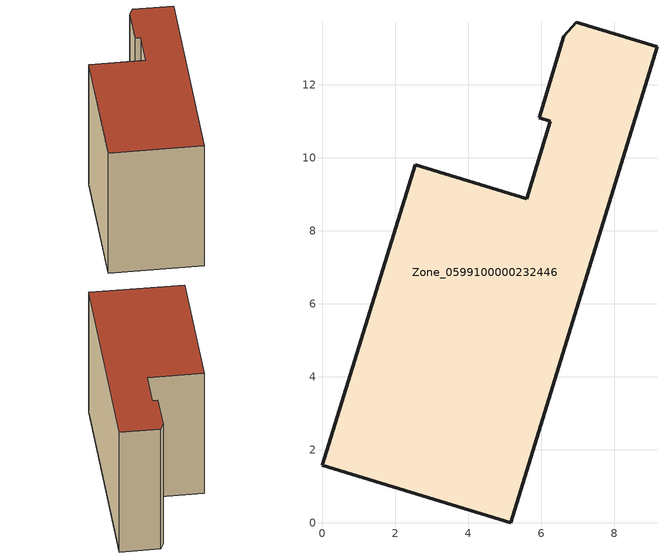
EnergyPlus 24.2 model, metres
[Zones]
Zone_0599100000232446
 floor ground (C_G): 0,1.57 2.54,9.81 5.6,8.88 6.25,11.01 5.94,11.1 6.62,13.34 6.95,13.72 9.17,13.04 5.16,0 z0
 wall outside (C_F): 2.54,9.81 0,1.57 5.16,0 9.17,13.04 6.95,13.72 6.62,13.34 5.94,11.1 6.25,11.01 5.6,8.88 2.54,9.81 z0:8.16
 roof outside (C_R): 9.17,13.04 6.95,13.72 6.62,13.34 5.94,11.1 6.25,11.01 5.6,8.88 2.54,9.81 0,1.57 5.16,0 z8.16
[BUILDING]
Pand.0599100000232446: North Axis=0; Terrain=City; Loads Convergence Tolerance Value=0.04; Temperature Convergence Tolerance Value=0.4; Solar Distribution=FullExterior; Maximum Number of Warmup Days=25; Minimum Number of Warmup Days=1
[Site:Location]
Rotterdam.The.Hague.AP_ZH_NLD Design_Conditions: Latitude=51.96; Longitude=4.45; Time Zone=1; Elevation=-4.5
[SITE:GROUNDTEMPERATURE:BUILDINGSURFACE]
18, 18, 18, 18, 18, 18, 18, 18, 18, 18, 18, 18
[MATERIAL] Thermal Absorptance=0.9; Solar Absorptance=0.7; Visible Absorptance=0.7
Name | Roughness | Thickness | Conductivity | Density | Specific Heat
G.TI.1975-1991 | MediumSmooth | 0.15 | 0.288461 | 540 | 1210
F.TI.1975-1991 | Rough | 0.3 | 0.230769 | 1920 | 840
R.TI.1975-1991 | MediumRough | 0.2 | 0.153846 | 1500 | 1000
[CONSTRUCTION]
C_G: G.TI.1975-1991
C_F: F.TI.1975-1991
C_R: R.TI.1975-1991
[ZONE]
Zone_0599100000232446: Type=1; Multiplier=1; Ceiling Height=Autocalculate; Volume=Autocalculate; Floor Area=autocalculate; Part of Total Floor Area=Yes
[ZONEINFILTRATION:DESIGNFLOWRATE]
Infil_Zone_0599100000232446: Zone or ZoneList or Space or SpaceList=Zone_0599100000232446; Schedule=AlwaysOn; Design Flow Rate Calculation Method=Flow/Area; Flow Rate per Floor Area=0.003; Constant Term Coefficient=1; Temperature Term Coefficient=0; Velocity Term Coefficient=0; Velocity Squared Term Coefficient=0
[HVACTEMPLATE:ZONE:IDEALLOADSAIRSYSTEM]
Zone_0599100000232446: Maximum Heating Supply Air Temperature=50; Minimum Cooling Supply Air Temperature=13; Maximum Heating Supply Air Humidity Ratio=0.0156; Minimum Cooling Supply Air Humidity Ratio=0.0077; Heating Limit=NoLimit; Cooling Limit=NoLimit; Dehumidification Control Type=ConstantSensibleHeatRatio; Cooling Sensible Heat Ratio=0.7; Dehumidification Setpoint=60; Humidification Control Type=None; Humidification Setpoint=30; Outdoor Air Method=None; Outdoor Air Flow Rate per Person=0.00944; Outdoor Air Flow Rate per Zone Floor Area=0; Outdoor Air Flow Rate per Zone=0; Demand Controlled Ventilation Type=None; Outdoor Air Economizer Type=NoEconomizer; Heat Recovery Type=None; Sensible Heat Recovery Effectiveness=0.7; Latent Heat Recovery Effectiveness=0.65
[ZONECONTROL:THERMOSTAT]
ThermostatControl_Zone_0599100000232446: Zone or ZoneList=Zone_0599100000232446; Control Type Schedule=DualSetpointControlType; Control 1=Thermostat_Zone_0599100000232446; Temperature Difference Between Cutout And Setpoint=0
[THERMOSTATSETPOINT:DUALSETPOINT]
Thermostat_Zone_0599100000232446: Heating Setpoint Temperature Schedule=HeatingSetpoint_Zone_0599100000232446; Cooling Setpoint Temperature Schedule=CoolingSetpoint_Zone_0599100000232446
[SCHEDULE:COMPACT]
HeatingSetpoint_Zone_0599100000232446: Through: 12/31, For: AllDays, Until: 24:00, 21
CoolingSetpoint_Zone_0599100000232446: Through: 12/31, For: AllDays, Until: 24:00, 24
DualSetpointControlType: Through: 12/31, For: AllDays, Until: 24:00, 4
AlwaysOn: Through: 12/31, For: AllDays, Until: 24:00, 1
